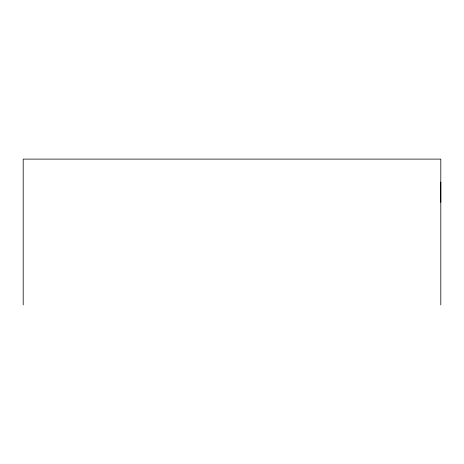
<?xml version="1.0" encoding="UTF-8"?>
<svg xmlns="http://www.w3.org/2000/svg" width="464" height="464" viewBox="0 0 464 464"><rect width="100%" height="100%" fill="white"/><g stroke="black" fill="none" stroke-linecap="round" stroke-linejoin="round"><path stroke-width="0.7" d="M440.8 202.35L440.8 182.091M440.8 304.894L440.8 159.106L23.2 159.106L23.2 304.894"/></g></svg>
